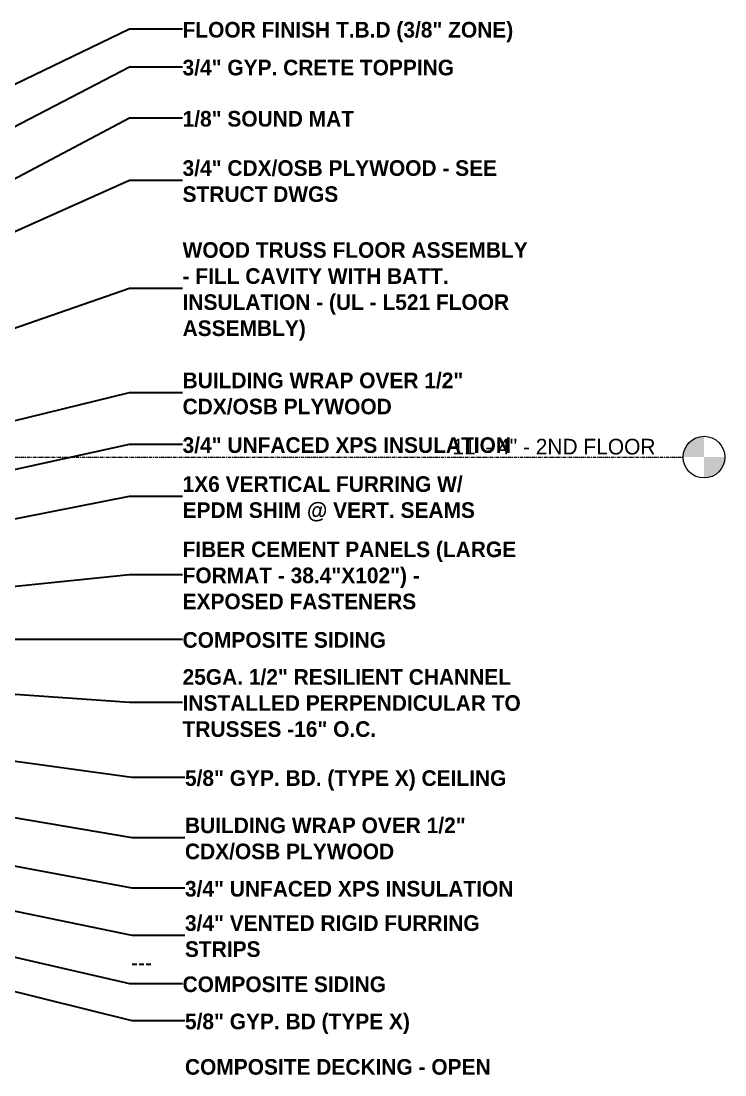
# Model space of a CAD drawing. Header units: inches. Extents: x 2469 to 3241, y -184 to 455.
# Drawn here: x 2967.5 to 3068.8, y 47.1 to 198.7 of the extents above; entities that cross this region are included whole.
import ezdxf

# ---------------------------------------------------------------- set-up
doc = ezdxf.new("R2010")
doc.units = ezdxf.units.IN
doc.header["$MEASUREMENT"] = 0
doc.linetypes.add('Grid Line 1_2_', pattern=[0.875, 0.5, -0.125, 0.125, -0.125])
for name, color, linetype, lineweight in [('A-ANNO-SYMB', 150, 'Continuous', 9), ('A-FLOR-LEVL', 51, 'Continuous', 9), ('A-FLOR-LEVL-1', 51, 'Grid Line 1_2_', 9), ('G-ANNO-TEXT', 231, 'Continuous', 30), ('G-ANNO-TEXT-1', 231, 'Continuous', 9)]:
    doc.layers.add(name, color=color, linetype=linetype, lineweight=lineweight)
doc.styles.add('Century Gothic', font='ufonts.com_century-gothic.ttf', dxfattribs={"height": 2.25})
doc.styles.add('Century Gothic_B', font='GOTHICB.TTF', dxfattribs={"height": 2.25})

# ---------------------------------------------------------------- blocks, each defined once
blk = doc.blocks.new('Level - Level Head - Circle-50818-WALL SECTION - NORTH EXT_ WALL - LOOKING WEST')
at = {"layer": 'A-FLOR-LEVL'}
h = blk.add_hatch(color=256, dxfattribs=at)
edge = h.paths.add_edge_path(flags=0)
edge.add_line((4027.16, 0), (4024.16, 0))
edge.add_arc((4027.16, 0), 3, 90, 180, ccw=False)
edge.add_line((4027.16, 3), (4027.16, 0))
h = blk.add_hatch(color=256, dxfattribs=at)
edge = h.paths.add_edge_path(flags=0)
edge.add_line((4027.16, -3), (4027.16, 0))
edge.add_line((4027.16, 0), (4030.16, 0))
edge.add_arc((4027.16, 0), 3, 270, 360, ccw=False)
blk.add_circle((4027.16, 0), 3, dxfattribs=at)
blk = doc.blocks.new('Section - Callout Head-565430-WALL SECTION - NORTH EXT_ WALL - LOOKING WEST')
at = {"layer": 'A-ANNO-SYMB'}
for start, end in [(0, 180), (180, 0)]:
    blk.add_arc((3876.54, 440.82), 6, start, end, dxfattribs=at)
at = {"layer": 'A-ANNO-SYMB', "insert": (3965.51, 442.22), "char_height": 2.25, "width": 3.8632, "attachment_point": 1, "style": 'Century Gothic'}
blk.add_mtext('---', dxfattribs=at)

msp = doc.modelspace()

# ---------------------------------------------------------------- linework, layer by layer
at = {"layer": 'A-FLOR-LEVL-1'}
msp.add_line((2810.025038, 136), (3062.778864, 136), dxfattribs=at)
at = {"layer": 'G-ANNO-TEXT'}
for p, q in [((2855.153989, 135.918433), (2983.133564, 197.622401)), ((2983.133564, 197.622401), (2990.770274, 197.622401)), ((2874.459117, 135.578924), (2983.133564, 192.182379)), ((2983.133564, 192.182379), (2990.770274, 192.182379)), ((2888.606154, 134.813509), (2983.133564, 184.810855)), ((2983.133564, 184.810855), (2990.770274, 184.810855)), ((2889.773312, 134.162618), (2983.133564, 175.842425)), ((2983.133564, 175.842425), (2990.770274, 175.842425)), ((2875.78784, 122.966179), (2983.133564, 160.300381)), ((2983.133564, 160.300381), (2990.770274, 160.300381)), ((2896.932518, 124.180726), (2983.133564, 145.283121)), ((2983.133564, 145.283121), (2990.770274, 145.283121)), ((2897.534836, 119.014671), (2983.133564, 137.854785)), ((2983.133564, 137.854785), (2990.770274, 137.854785)), ((2898.225044, 113.6307), (2983.133564, 130.374271)), ((2983.133564, 130.374271), (2990.770274, 130.374271)), ((2898.770558, 110.41195), (2983.133564, 119.106299)), ((2983.133564, 119.106299), (2990.770274, 119.106299)), ((2843.944778, 109.190116), (2983.475851, 89.942007)), ((2851.077614, 109.825572), (2983.133564, 100.745894)), ((2895.091531, 109.825572), (2990.770274, 109.825572)), ((2868.226803, 100.836356), (2983.475851, 81.269432)), ((2983.133564, 100.745894), (2990.770274, 100.745894)), ((2868.644178, 95.470184), (2983.475851, 74.023405)), ((2869.345163, 90.889973), (2983.475851, 67.209308)), ((2983.475851, 89.942007), (2991.112561, 89.942007)), ((2862.330282, 84.936206), (2983.475851, 54.932236)), ((2870.121512, 86.171005), (2983.133564, 60.27997)), ((2983.475851, 81.269432), (2991.112561, 81.269432)), ((2983.475851, 74.023405), (2991.112561, 74.023405)), ((2983.475851, 67.209308), (2991.112561, 67.209308)), ((2983.133564, 60.27997), (2990.770274, 60.27997)), ((2983.475851, 54.932236), (2991.112561, 54.932236))]:
    msp.add_line(p, q, dxfattribs=at)

# ---------------------------------------------------------------- block references
at = {"layer": 'A-ANNO-SYMB'}
msp.add_blockref('Section - Callout Head-565430-WALL SECTION - NORTH EXT_ WALL - LOOKING WEST', (-982.147999, -377.811005), dxfattribs=at)
at = {"layer": 'A-FLOR-LEVL'}
msp.add_blockref('Level - Level Head - Circle-50818-WALL SECTION - NORTH EXT_ WALL - LOOKING WEST', (-961.384049, 136), dxfattribs=at)

# ---------------------------------------------------------------- texts
at = {"layer": 'A-FLOR-LEVL', "insert": (3029.563362, 138.637696), "char_height": 2.25, "width": 36.8145, "attachment_point": 1, "style": 'Century Gothic'}
msp.add_mtext('11\' - 4" - 2ND FLOOR', dxfattribs=at)
at = {"layer": 'G-ANNO-TEXT-1', "char_height": 2.25, "attachment_point": 1, "style": 'Century Gothic_B'}
for s, insert, width in [('FLOOR FINISH T.B.D (3/8" ZONE)', (2990.770274, 198.622991), 57.267), ('3/4" GYP. CRETE TOPPING', (2990.770274, 193.18297), 47.04075), ('1/8" SOUND MAT', (2990.770274, 185.811446), 30.98175), ('3/4" CDX/OSB PLYWOOD - SEE', (2990.770274, 178.718606), 56.2065), ('STRUCT DWGS', (2990.770274, 174.968606), 25.6035), ('WOOD TRUSS FLOOR ASSEMBLY', (2990.770274, 166.927743), 57.49425), ('- FILL CAVITY WITH BATT.', (2990.770274, 163.177743), 43.935), ('INSULATION - (UL - L521 FLOOR', (2990.770274, 159.427743), 56.43375), ('ASSEMBLY)', (2990.770274, 155.677743), 20.301), ('BUILDING WRAP OVER 1/2"', (2990.770274, 148.159303), 49.2375), ('CDX/OSB PLYWOOD', (2990.770274, 144.409303), 37.79925), ('3/4" UNFACED XPS INSULATION', (2990.770274, 138.855375), 57.267), ('1X6 VERTICAL FURRING W/', (2990.770274, 133.250452), 48.783), ('EPDM SHIM @ VERT. SEAMS', (2990.770274, 129.500452), 49.01025), ('FIBER CEMENT PANELS (LARGE', (2990.770274, 123.858071), 54.9945), ('FORMAT - 38.4"X102") -', (2990.770274, 120.108071), 42.723), ('EXPOSED FASTENERS', (2990.770274, 116.358071), 37.64775), ('COMPOSITE SIDING', (2990.770274, 110.826162), 36.057), ('25GA. 1/2" RESILIENT CHANNEL', (2990.770274, 105.497665), 56.964), ('INSTALLED PERPENDICULAR TO', (2990.770274, 101.747665), 55.2975), ('TRUSSES -16" O.C.', (2990.770274, 97.997665), 32.421), ('5/8" GYP. BD. (TYPE X) CEILING', (2991.112561, 90.942598), 56.58525), ('BUILDING WRAP OVER 1/2"', (2991.112561, 84.145613), 49.2375), ('CDX/OSB PLYWOOD', (2991.112561, 80.395613), 37.79925), ('3/4" UNFACED XPS INSULATION', (2991.112561, 75.023996), 57.267), ('3/4" VENTED RIGID FURRING', (2991.112561, 70.085489), 51.13125), ('STRIPS', (2991.112561, 66.335489), 11.211), ('COMPOSITE SIDING', (2990.770274, 61.280561), 36.057), ('5/8" GYP. BD (TYPE X)', (2991.112561, 55.932826), 39.46575), ('COMPOSITE DECKING - OPEN', (2991.112561, 49.390234), 54.54)]:
    msp.add_mtext(s, dxfattribs=dict(at, insert=insert, width=width))

doc.saveas('drawing.dxf')
